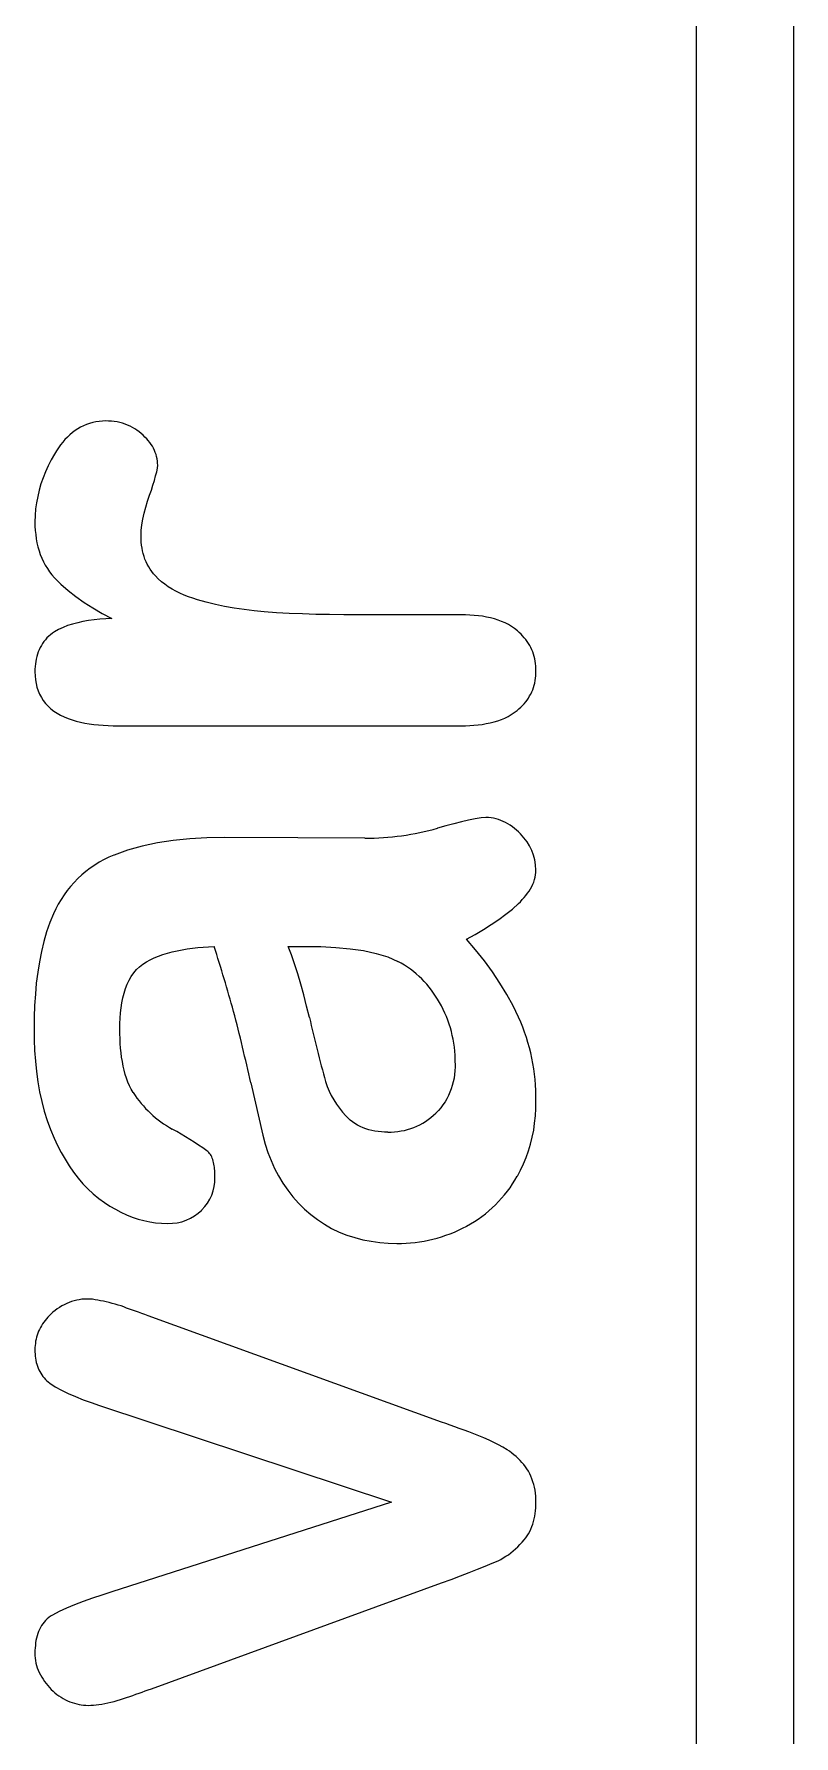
# Model space of a CAD drawing. Extents: x 0 to 226, y 0 to 690.
# Drawn here: x 211.79 to 218, y 530.37 to 544.28 of the extents above; entities that cross this region are included whole.
import ezdxf

# ---------------------------------------------------------------- set-up
doc = ezdxf.new("R2010")
doc.units = 0
doc.layers.add('-15N-THT. THIẾT BỊ ĐÓNG MỞ', color=40, linetype='CONTINUOUS')

# ---------------------------------------------------------------- blocks, each defined once
blk = doc.blocks.new('06 - N - SC VSD ATV630D30~D45N4')
at = {"layer": '-15N-THT. THIẾT BỊ ĐÓNG MỞ'}
for p, q in [((104.19, 303.905), (104.19, 160.841)), ((104.99, -248.35), (104.99, 302.47)), ((99.094, 196.373), (99.073, 196.355)), ((99.116, 196.389), (99.094, 196.373)), ((99.138, 196.404), (99.116, 196.389)), ((99.161, 196.418), (99.138, 196.404)), ((99.185, 196.429), (99.161, 196.418)), ((99.209, 196.44), (99.185, 196.429)), ((99.234, 196.448), (99.209, 196.44)), ((99.26, 196.455), (99.234, 196.448)), ((99.286, 196.461), (99.26, 196.455)), ((99.313, 196.465), (99.286, 196.461)), ((99.339, 196.467), (99.313, 196.465)), ((99.367, 196.468), (99.339, 196.467)), ((99.39, 196.467), (99.367, 196.468)), ((99.367, 196.468), (99.367, 196.468)), ((99.414, 196.466), (99.39, 196.467)), ((99.436, 196.463), (99.414, 196.466)), ((99.459, 196.46), (99.436, 196.463)), ((99.481, 196.455), (99.459, 196.46)), ((99.503, 196.45), (99.481, 196.455)), ((99.524, 196.443), (99.503, 196.45)), ((99.545, 196.435), (99.524, 196.443)), ((99.565, 196.426), (99.545, 196.435)), ((99.584, 196.416), (99.565, 196.426)), ((99.603, 196.405), (99.584, 196.416)), ((99.621, 196.393), (99.603, 196.405)), ((99.639, 196.38), (99.621, 196.393)), ((99.656, 196.366), (99.639, 196.38)), ((99.673, 196.351), (99.656, 196.366)), ((98.98, 196.248), (98.963, 196.224)), ((98.997, 196.272), (98.98, 196.248)), ((99.015, 196.294), (98.997, 196.272)), ((99.033, 196.316), (99.015, 196.294)), ((99.053, 196.336), (99.033, 196.316)), ((99.073, 196.355), (99.053, 196.336)), ((99.687, 196.337), (99.673, 196.351)), ((99.673, 196.351), (99.673, 196.351)), ((99.701, 196.323), (99.687, 196.337)), ((99.714, 196.308), (99.701, 196.323)), ((99.726, 196.293), (99.714, 196.308)), ((99.737, 196.277), (99.726, 196.293)), ((99.747, 196.261), (99.737, 196.277)), ((99.756, 196.245), (99.747, 196.261)), ((99.764, 196.228), (99.756, 196.245)), ((99.771, 196.211), (99.764, 196.228)), ((98.897, 196.102), (98.874, 196.053)), ((98.921, 196.15), (98.897, 196.102)), ((98.948, 196.198), (98.921, 196.15)), ((98.963, 196.224), (98.948, 196.198)), ((98.948, 196.198), (98.948, 196.198)), ((99.777, 196.194), (99.771, 196.211)), ((99.782, 196.177), (99.777, 196.194)), ((99.786, 196.159), (99.782, 196.177)), ((99.789, 196.141), (99.786, 196.159)), ((99.79, 196.124), (99.789, 196.141)), ((99.789, 196.083), (99.791, 196.106)), ((99.791, 196.106), (99.79, 196.124)), ((99.791, 196.106), (99.791, 196.106)), ((98.837, 195.954), (98.822, 195.903)), ((98.855, 196.004), (98.837, 195.954)), ((98.874, 196.053), (98.855, 196.004)), ((99.752, 195.944), (99.764, 195.983)), ((99.764, 195.983), (99.774, 196.019)), ((99.774, 196.019), (99.783, 196.053)), ((99.783, 196.053), (99.789, 196.083)), ((98.81, 195.852), (98.8, 195.8)), ((98.822, 195.903), (98.81, 195.852)), ((99.693, 195.764), (99.708, 195.814)), ((99.708, 195.814), (99.725, 195.863)), ((99.725, 195.863), (99.739, 195.904)), ((99.725, 195.863), (99.725, 195.863)), ((99.739, 195.904), (99.752, 195.944)), ((98.789, 195.697), (98.788, 195.644)), ((98.793, 195.749), (98.789, 195.697)), ((98.8, 195.8), (98.793, 195.749)), ((99.669, 195.667), (99.68, 195.716)), ((99.68, 195.716), (99.693, 195.764)), ((98.788, 195.644), (98.788, 195.644)), ((98.788, 195.644), (98.788, 195.609)), ((98.788, 195.609), (98.79, 195.574)), ((98.79, 195.574), (98.794, 195.54)), ((98.794, 195.54), (98.798, 195.506)), ((99.655, 195.528), (99.656, 195.573)), ((99.656, 195.573), (99.661, 195.62)), ((99.661, 195.62), (99.669, 195.667)), ((98.798, 195.506), (98.804, 195.472)), ((98.804, 195.472), (98.812, 195.44)), ((98.812, 195.44), (98.821, 195.408)), ((98.821, 195.408), (98.831, 195.377)), ((99.655, 195.503), (99.655, 195.528)), ((99.655, 195.528), (99.655, 195.528)), ((99.656, 195.479), (99.655, 195.503)), ((99.659, 195.454), (99.656, 195.479)), ((99.663, 195.43), (99.659, 195.454)), ((99.667, 195.407), (99.663, 195.43)), ((99.673, 195.384), (99.667, 195.407)), ((98.831, 195.377), (98.843, 195.347)), ((98.843, 195.347), (98.857, 195.318)), ((98.857, 195.318), (98.872, 195.289)), ((98.872, 195.289), (98.889, 195.262)), ((98.889, 195.262), (98.907, 195.236)), ((99.679, 195.361), (99.673, 195.384)), ((99.687, 195.339), (99.679, 195.361)), ((99.696, 195.317), (99.687, 195.339)), ((99.706, 195.297), (99.696, 195.317)), ((99.717, 195.276), (99.706, 195.297)), ((99.729, 195.257), (99.717, 195.276)), ((99.742, 195.238), (99.729, 195.257)), ((98.907, 195.236), (98.926, 195.211)), ((98.926, 195.211), (98.947, 195.187)), ((98.947, 195.187), (98.947, 195.187)), ((98.947, 195.187), (99, 195.134)), ((99, 195.134), (99.058, 195.083)), ((99.757, 195.22), (99.742, 195.238)), ((99.772, 195.202), (99.757, 195.22)), ((99.795, 195.178), (99.772, 195.202)), ((99.772, 195.202), (99.772, 195.202)), ((99.821, 195.155), (99.795, 195.178)), ((99.848, 195.134), (99.821, 195.155)), ((99.877, 195.114), (99.848, 195.134)), ((99.908, 195.095), (99.877, 195.114)), ((99.058, 195.083), (99.122, 195.033)), ((99.122, 195.033), (99.189, 194.986)), ((99.189, 194.986), (99.261, 194.94)), ((99.939, 195.077), (99.908, 195.095)), ((99.972, 195.061), (99.939, 195.077)), ((100.007, 195.046), (99.972, 195.061)), ((100.042, 195.032), (100.007, 195.046)), ((100.079, 195.019), (100.042, 195.032)), ((100.116, 195.007), (100.079, 195.019)), ((100.188, 194.987), (100.116, 195.007)), ((100.116, 195.007), (100.116, 195.007)), ((100.262, 194.969), (100.188, 194.987)), ((99.225, 194.837), (99.18, 194.83)), ((99.271, 194.844), (99.225, 194.837)), ((99.261, 194.94), (99.336, 194.896)), ((99.318, 194.849), (99.271, 194.844)), ((99.366, 194.852), (99.318, 194.849)), ((99.336, 194.896), (99.415, 194.854)), ((99.415, 194.854), (99.366, 194.852)), ((99.415, 194.854), (99.415, 194.854)), ((100.338, 194.953), (100.262, 194.969)), ((100.416, 194.939), (100.338, 194.953)), ((100.496, 194.927), (100.416, 194.939)), ((100.578, 194.917), (100.496, 194.927)), ((100.661, 194.909), (100.578, 194.917)), ((100.762, 194.901), (100.661, 194.909)), ((100.661, 194.909), (100.661, 194.909)), ((100.866, 194.895), (100.762, 194.901)), ((100.973, 194.891), (100.866, 194.895)), ((101.083, 194.888), (100.973, 194.891)), ((101.196, 194.886), (101.083, 194.888)), ((101.311, 194.884), (101.196, 194.886)), ((101.429, 194.884), (101.311, 194.884)), ((101.429, 194.884), (101.429, 194.884)), ((102.27, 194.884), (101.429, 194.884)), ((102.306, 194.884), (102.27, 194.884)), ((102.27, 194.884), (102.27, 194.884)), ((102.342, 194.882), (102.306, 194.884)), ((102.377, 194.88), (102.342, 194.882)), ((102.411, 194.876), (102.377, 194.88)), ((102.445, 194.872), (102.411, 194.876)), ((102.478, 194.866), (102.445, 194.872)), ((102.51, 194.859), (102.478, 194.866)), ((102.542, 194.851), (102.51, 194.859)), ((102.572, 194.841), (102.542, 194.851)), ((102.601, 194.83), (102.572, 194.841)), ((98.9, 194.709), (98.886, 194.695)), ((98.915, 194.721), (98.9, 194.709)), ((98.931, 194.733), (98.915, 194.721)), ((98.947, 194.744), (98.931, 194.733)), ((98.981, 194.763), (98.947, 194.744)), ((98.947, 194.744), (98.947, 194.744)), ((99.017, 194.78), (98.981, 194.763)), ((99.055, 194.796), (99.017, 194.78)), ((99.095, 194.809), (99.055, 194.796)), ((99.137, 194.82), (99.095, 194.809)), ((99.18, 194.83), (99.137, 194.82)), ((102.63, 194.818), (102.601, 194.83)), ((102.657, 194.804), (102.63, 194.818)), ((102.683, 194.789), (102.657, 194.804)), ((102.707, 194.772), (102.683, 194.789)), ((102.73, 194.754), (102.707, 194.772)), ((102.745, 194.74), (102.73, 194.754)), ((102.73, 194.754), (102.73, 194.754)), ((102.76, 194.726), (102.745, 194.74)), ((102.773, 194.712), (102.76, 194.726)), ((102.786, 194.697), (102.773, 194.712)), ((102.799, 194.682), (102.786, 194.697)), ((98.808, 194.562), (98.802, 194.543)), ((98.815, 194.581), (98.808, 194.562)), ((98.822, 194.599), (98.815, 194.581)), ((98.83, 194.617), (98.822, 194.599)), ((98.84, 194.634), (98.83, 194.617)), ((98.85, 194.65), (98.84, 194.634)), ((98.861, 194.666), (98.85, 194.65)), ((98.873, 194.681), (98.861, 194.666)), ((98.886, 194.695), (98.873, 194.681)), ((102.81, 194.666), (102.799, 194.682)), ((102.821, 194.65), (102.81, 194.666)), ((102.831, 194.633), (102.821, 194.65)), ((102.84, 194.616), (102.831, 194.633)), ((102.848, 194.598), (102.84, 194.616)), ((102.855, 194.581), (102.848, 194.598)), ((102.862, 194.562), (102.855, 194.581)), ((102.867, 194.544), (102.862, 194.562)), ((98.789, 194.462), (98.788, 194.441)), ((98.788, 194.441), (98.788, 194.419)), ((98.788, 194.419), (98.788, 194.419)), ((98.788, 194.419), (98.789, 194.386)), ((98.791, 194.483), (98.789, 194.462)), ((98.794, 194.503), (98.791, 194.483)), ((98.798, 194.523), (98.794, 194.503)), ((98.802, 194.543), (98.798, 194.523)), ((102.872, 194.525), (102.867, 194.544)), ((102.876, 194.505), (102.872, 194.525)), ((102.879, 194.486), (102.876, 194.505)), ((102.881, 194.466), (102.879, 194.486)), ((102.882, 194.446), (102.881, 194.466)), ((102.882, 194.426), (102.882, 194.446)), ((102.882, 194.406), (102.882, 194.426)), ((102.882, 194.426), (102.882, 194.426)), ((98.789, 194.386), (98.792, 194.354)), ((98.792, 194.354), (98.797, 194.323)), ((98.797, 194.323), (98.804, 194.292)), ((98.804, 194.292), (98.814, 194.263)), ((102.855, 194.272), (102.861, 194.29)), ((102.861, 194.29), (102.867, 194.309)), ((102.867, 194.309), (102.872, 194.327)), ((102.872, 194.327), (102.876, 194.347)), ((102.876, 194.347), (102.879, 194.366)), ((102.879, 194.366), (102.881, 194.386)), ((102.881, 194.386), (102.882, 194.406)), ((98.814, 194.263), (98.826, 194.235)), ((98.826, 194.235), (98.84, 194.209)), ((98.84, 194.209), (98.856, 194.184)), ((98.856, 194.184), (98.875, 194.16)), ((98.875, 194.16), (98.895, 194.138)), ((102.758, 194.129), (102.772, 194.143)), ((102.772, 194.143), (102.785, 194.158)), ((102.785, 194.158), (102.798, 194.173)), ((102.798, 194.173), (102.809, 194.188)), ((102.809, 194.188), (102.82, 194.204)), ((102.82, 194.204), (102.83, 194.221)), ((102.83, 194.221), (102.839, 194.237)), ((102.839, 194.237), (102.848, 194.255)), ((102.848, 194.255), (102.855, 194.272)), ((98.895, 194.138), (98.918, 194.117)), ((98.918, 194.117), (98.943, 194.098)), ((98.943, 194.098), (98.969, 194.081)), ((98.969, 194.081), (98.997, 194.065)), ((98.997, 194.065), (99.027, 194.051)), ((99.027, 194.051), (99.058, 194.038)), ((99.058, 194.038), (99.091, 194.026)), ((99.091, 194.026), (99.124, 194.016)), ((99.124, 194.016), (99.159, 194.008)), ((99.159, 194.008), (99.195, 194)), ((102.476, 193.995), (102.508, 194.001)), ((102.508, 194.001), (102.539, 194.009)), ((102.539, 194.009), (102.569, 194.018)), ((102.569, 194.018), (102.599, 194.029)), ((102.599, 194.029), (102.627, 194.041)), ((102.627, 194.041), (102.654, 194.054)), ((102.654, 194.054), (102.68, 194.069)), ((102.68, 194.069), (102.705, 194.085)), ((102.705, 194.085), (102.728, 194.103)), ((102.728, 194.103), (102.743, 194.116)), ((102.728, 194.103), (102.728, 194.103)), ((102.743, 194.116), (102.758, 194.129)), ((99.195, 194), (99.232, 193.994)), ((99.232, 193.994), (99.269, 193.989)), ((99.269, 193.989), (99.307, 193.985)), ((99.307, 193.985), (99.346, 193.982)), ((99.346, 193.982), (99.386, 193.979)), ((99.386, 193.979), (99.426, 193.978)), ((99.426, 193.978), (99.466, 193.978)), ((99.466, 193.978), (99.466, 193.978)), ((99.466, 193.978), (102.27, 193.978)), ((102.27, 193.978), (102.27, 193.978)), ((102.27, 193.978), (102.306, 193.978)), ((102.306, 193.978), (102.341, 193.979)), ((102.341, 193.979), (102.375, 193.982)), ((102.375, 193.982), (102.409, 193.985)), ((102.409, 193.985), (102.443, 193.989)), ((102.443, 193.989), (102.476, 193.995)), ((102.21, 193.176), (102.145, 193.159)), ((102.272, 193.192), (102.21, 193.176)), ((102.331, 193.205), (102.272, 193.192)), ((102.386, 193.217), (102.331, 193.205)), ((102.434, 193.224), (102.386, 193.217)), ((102.473, 193.227), (102.434, 193.224)), ((102.494, 193.227), (102.473, 193.227)), ((102.473, 193.227), (102.473, 193.227)), ((102.515, 193.225), (102.494, 193.227)), ((102.535, 193.222), (102.515, 193.225)), ((102.556, 193.217), (102.535, 193.222)), ((102.576, 193.211), (102.556, 193.217)), ((102.596, 193.204), (102.576, 193.211)), ((102.615, 193.196), (102.596, 193.204)), ((102.634, 193.187), (102.615, 193.196)), ((102.653, 193.177), (102.634, 193.187)), ((102.671, 193.165), (102.653, 193.177)), ((99.918, 193.041), (99.788, 193.021)), ((100.053, 193.054), (99.918, 193.041)), ((100.191, 193.062), (100.053, 193.054)), ((100.333, 193.065), (100.191, 193.062)), ((100.935, 193.061), (100.333, 193.065)), ((100.333, 193.065), (100.333, 193.065)), ((101.484, 193.058), (100.935, 193.061)), ((100.935, 193.061), (100.935, 193.061)), ((101.484, 193.058), (101.484, 193.058)), ((102.145, 193.159), (102.078, 193.141)), ((102.078, 193.141), (102.078, 193.141)), ((102.689, 193.153), (102.671, 193.165)), ((102.706, 193.139), (102.689, 193.153)), ((102.723, 193.125), (102.706, 193.139)), ((102.74, 193.11), (102.723, 193.125)), ((102.756, 193.094), (102.74, 193.11)), ((102.756, 193.094), (102.756, 193.094)), ((99.545, 192.962), (99.434, 192.921)), ((99.434, 192.921), (99.434, 192.921)), ((99.664, 192.995), (99.545, 192.962)), ((99.788, 193.021), (99.664, 192.995)), ((102.875, 192.74), (102.879, 192.76)), ((102.879, 192.76), (102.881, 192.779)), ((102.881, 192.779), (102.882, 192.799)), ((102.882, 192.799), (102.882, 192.799)), ((102.813, 192.609), (102.825, 192.627)), ((102.825, 192.627), (102.836, 192.645)), ((102.836, 192.645), (102.847, 192.663)), ((102.847, 192.663), (102.856, 192.682)), ((102.856, 192.682), (102.864, 192.701)), ((102.864, 192.701), (102.87, 192.721)), ((102.87, 192.721), (102.875, 192.74)), ((102.636, 192.437), (102.69, 192.48)), ((102.69, 192.48), (102.738, 192.524)), ((102.738, 192.524), (102.755, 192.54)), ((102.738, 192.524), (102.738, 192.524)), ((102.755, 192.54), (102.77, 192.557)), ((102.77, 192.557), (102.785, 192.574)), ((102.785, 192.574), (102.799, 192.591)), ((102.799, 192.591), (102.813, 192.609)), ((98.91, 192.369), (98.883, 192.294)), ((98.94, 192.44), (98.91, 192.369)), ((98.94, 192.44), (98.94, 192.44)), ((102.452, 192.313), (102.516, 192.353)), ((102.516, 192.353), (102.578, 192.394)), ((102.578, 192.394), (102.636, 192.437)), ((98.86, 192.216), (98.84, 192.134)), ((98.883, 192.294), (98.86, 192.216)), ((102.314, 192.235), (102.384, 192.273)), ((102.314, 192.235), (102.314, 192.235)), ((102.389, 192.146), (102.314, 192.235)), ((102.384, 192.273), (102.452, 192.313)), ((98.84, 192.134), (98.824, 192.05)), ((99.699, 192.048), (99.73, 192.065)), ((99.73, 192.065), (99.763, 192.081)), ((99.763, 192.081), (99.797, 192.095)), ((99.797, 192.095), (99.833, 192.108)), ((99.833, 192.108), (99.871, 192.119)), ((99.871, 192.119), (99.909, 192.13)), ((99.909, 192.13), (99.949, 192.139)), ((99.949, 192.139), (99.99, 192.147)), ((99.99, 192.147), (100.032, 192.154)), ((100.032, 192.154), (100.074, 192.16)), ((100.074, 192.16), (100.118, 192.165)), ((100.118, 192.165), (100.162, 192.169)), ((100.162, 192.169), (100.207, 192.172)), ((100.207, 192.172), (100.252, 192.175)), ((100.252, 192.175), (100.252, 192.175)), ((100.857, 192.175), (101.001, 192.175)), ((100.884, 192.106), (100.857, 192.175)), ((100.857, 192.175), (100.857, 192.175)), ((100.91, 192.031), (100.884, 192.106)), ((101.001, 192.175), (101.125, 192.173)), ((101.001, 192.175), (101.001, 192.175)), ((101.125, 192.173), (101.246, 192.167)), ((101.246, 192.167), (101.363, 192.156)), ((101.363, 192.156), (101.473, 192.14)), ((101.473, 192.14), (101.576, 192.118)), ((101.576, 192.118), (101.671, 192.089)), ((101.671, 192.089), (101.754, 192.052)), ((102.46, 192.057), (102.389, 192.146)), ((102.526, 191.967), (102.46, 192.057)), ((98.81, 191.963), (98.799, 191.875)), ((98.824, 192.05), (98.81, 191.963)), ((99.557, 191.899), (99.575, 191.93)), ((99.575, 191.93), (99.595, 191.959)), ((99.595, 191.959), (99.618, 191.985)), ((99.618, 191.985), (99.642, 192.008)), ((99.642, 192.008), (99.669, 192.029)), ((99.669, 192.029), (99.699, 192.048)), ((99.669, 192.029), (99.669, 192.029)), ((100.936, 191.95), (100.91, 192.031)), ((100.961, 191.866), (100.936, 191.95)), ((101.754, 192.052), (101.754, 192.052)), ((102.587, 191.875), (102.526, 191.967)), ((98.791, 191.784), (98.785, 191.691)), ((98.799, 191.875), (98.791, 191.784)), ((99.506, 191.755), (99.516, 191.793)), ((99.516, 191.793), (99.528, 191.83)), ((99.528, 191.83), (99.541, 191.865)), ((99.541, 191.865), (99.557, 191.899)), ((100.985, 191.778), (100.961, 191.866)), ((101.008, 191.687), (100.985, 191.778)), ((102.644, 191.783), (102.587, 191.875)), ((102.695, 191.69), (102.644, 191.783)), ((98.785, 191.691), (98.781, 191.597)), ((99.487, 191.632), (99.492, 191.674)), ((99.492, 191.674), (99.498, 191.715)), ((99.498, 191.715), (99.506, 191.755)), ((100.411, 191.644), (100.411, 191.644)), ((101.03, 191.594), (101.008, 191.687)), ((102.093, 191.717), (102.093, 191.717)), ((102.74, 191.597), (102.695, 191.69)), ((98.781, 191.597), (98.78, 191.501)), ((98.78, 191.501), (98.78, 191.501)), ((98.78, 191.501), (98.781, 191.412)), ((99.481, 191.501), (99.482, 191.545)), ((99.482, 191.461), (99.481, 191.501)), ((99.481, 191.501), (99.481, 191.501)), ((99.482, 191.545), (99.484, 191.589)), ((99.484, 191.589), (99.487, 191.632)), ((101.03, 191.594), (101.03, 191.594)), ((102.74, 191.597), (102.74, 191.597)), ((98.781, 191.412), (98.785, 191.324)), ((99.483, 191.421), (99.482, 191.461)), ((99.485, 191.382), (99.483, 191.421)), ((99.488, 191.344), (99.485, 191.382)), ((98.785, 191.324), (98.791, 191.237)), ((98.791, 191.237), (98.8, 191.152)), ((99.491, 191.306), (99.488, 191.344)), ((99.496, 191.269), (99.491, 191.306)), ((99.502, 191.233), (99.496, 191.269)), ((99.508, 191.197), (99.502, 191.233)), ((102.222, 191.222), (102.221, 191.191)), ((102.222, 191.222), (102.222, 191.222)), ((98.8, 191.152), (98.811, 191.069)), ((99.516, 191.163), (99.508, 191.197)), ((99.525, 191.129), (99.516, 191.163)), ((99.536, 191.097), (99.525, 191.129)), ((99.547, 191.066), (99.536, 191.097)), ((102.212, 191.098), (102.206, 191.068)), ((102.216, 191.128), (102.212, 191.098)), ((102.219, 191.159), (102.216, 191.128)), ((102.221, 191.191), (102.219, 191.159)), ((98.811, 191.069), (98.826, 190.987)), ((98.826, 190.987), (98.843, 190.907)), ((99.56, 191.036), (99.547, 191.066)), ((99.574, 191.007), (99.56, 191.036)), ((99.59, 190.981), (99.574, 191.007)), ((99.59, 190.981), (99.59, 190.981)), ((100.551, 191.059), (100.551, 191.059)), ((100.551, 191.059), (100.65, 190.631)), ((101.163, 191.069), (101.163, 191.069)), ((102.167, 190.956), (102.154, 190.93)), ((102.179, 190.983), (102.167, 190.956)), ((102.189, 191.011), (102.179, 190.983)), ((102.198, 191.039), (102.189, 191.011)), ((102.206, 191.068), (102.198, 191.039)), ((98.843, 190.907), (98.864, 190.829)), ((98.864, 190.829), (98.887, 190.753)), ((102.085, 190.834), (102.064, 190.813)), ((102.064, 190.813), (102.064, 190.813)), ((102.104, 190.857), (102.085, 190.834)), ((102.122, 190.88), (102.104, 190.857)), ((102.139, 190.905), (102.122, 190.88)), ((102.154, 190.93), (102.139, 190.905)), ((102.877, 190.79), (102.881, 190.85)), ((102.881, 190.85), (102.882, 190.91)), ((102.882, 190.91), (102.882, 190.91)), ((98.887, 190.753), (98.914, 190.68)), ((98.914, 190.68), (98.944, 190.609)), ((99.91, 190.682), (99.91, 190.682)), ((101.346, 190.772), (101.328, 190.79)), ((101.328, 190.79), (101.328, 190.79)), ((101.364, 190.756), (101.346, 190.772)), ((101.383, 190.741), (101.364, 190.756)), ((101.403, 190.727), (101.383, 190.741)), ((101.424, 190.714), (101.403, 190.727)), ((101.446, 190.703), (101.424, 190.714)), ((101.469, 190.693), (101.446, 190.703)), ((101.492, 190.684), (101.469, 190.693)), ((101.517, 190.677), (101.492, 190.684)), ((101.541, 190.671), (101.517, 190.677)), ((101.566, 190.666), (101.541, 190.671)), ((101.592, 190.662), (101.566, 190.666)), ((102.852, 190.616), (102.863, 190.673)), ((102.863, 190.673), (102.871, 190.731)), ((102.871, 190.731), (102.877, 190.79)), ((98.944, 190.609), (98.944, 190.609)), ((98.944, 190.609), (98.972, 190.549)), ((98.972, 190.549), (99.002, 190.491)), ((100.65, 190.631), (100.65, 190.631)), ((100.65, 190.631), (100.669, 190.56)), ((100.669, 190.56), (100.691, 190.492)), ((101.619, 190.66), (101.592, 190.662)), ((101.645, 190.658), (101.619, 190.66)), ((101.672, 190.658), (101.645, 190.658)), ((101.672, 190.658), (101.672, 190.658)), ((102.822, 190.504), (102.838, 190.559)), ((102.838, 190.559), (102.852, 190.616)), ((99.002, 190.491), (99.034, 190.436)), ((99.034, 190.436), (99.068, 190.382)), ((100.201, 190.499), (100.193, 190.505)), ((100.193, 190.505), (100.193, 190.505)), ((100.208, 190.491), (100.201, 190.499)), ((100.215, 190.483), (100.208, 190.491)), ((100.221, 190.474), (100.215, 190.483)), ((100.227, 190.465), (100.221, 190.474)), ((100.232, 190.455), (100.227, 190.465)), ((100.236, 190.444), (100.232, 190.455)), ((100.241, 190.433), (100.236, 190.444)), ((100.244, 190.421), (100.241, 190.433)), ((100.247, 190.409), (100.244, 190.421)), ((100.25, 190.396), (100.247, 190.409)), ((100.252, 190.383), (100.25, 190.396)), ((100.691, 190.492), (100.717, 190.425)), ((100.717, 190.425), (100.746, 190.361)), ((102.756, 190.346), (102.781, 190.398)), ((102.781, 190.398), (102.803, 190.45)), ((102.803, 190.45), (102.822, 190.504)), ((99.068, 190.382), (99.103, 190.331)), ((99.103, 190.331), (99.14, 190.282)), ((99.14, 190.282), (99.18, 190.236)), ((100.254, 190.37), (100.252, 190.383)), ((100.256, 190.357), (100.254, 190.37)), ((100.257, 190.343), (100.256, 190.357)), ((100.258, 190.329), (100.257, 190.343)), ((100.259, 190.315), (100.258, 190.329)), ((100.259, 190.3), (100.259, 190.315)), ((100.259, 190.286), (100.259, 190.3)), ((100.259, 190.286), (100.259, 190.286)), ((100.746, 190.361), (100.778, 190.299)), ((100.778, 190.299), (100.814, 190.239)), ((102.73, 190.297), (102.756, 190.346)), ((102.73, 190.297), (102.73, 190.297)), ((99.18, 190.236), (99.221, 190.193)), ((99.221, 190.193), (99.264, 190.152)), ((99.264, 190.152), (99.309, 190.115)), ((99.309, 190.115), (99.356, 190.081)), ((100.814, 190.239), (100.853, 190.182)), ((100.853, 190.182), (100.895, 190.128)), ((100.895, 190.128), (100.941, 190.077)), ((99.356, 190.081), (99.356, 190.081)), ((99.356, 190.081), (99.4, 190.053)), ((99.4, 190.053), (99.445, 190.027)), ((99.445, 190.027), (99.49, 190.003)), ((99.49, 190.003), (99.536, 189.982)), ((99.536, 189.982), (99.583, 189.963)), ((100.153, 190.02), (100.153, 190.02)), ((100.941, 190.077), (100.99, 190.029)), ((100.99, 190.029), (101.041, 189.984)), ((101.041, 189.984), (101.041, 189.984)), ((101.041, 189.984), (101.096, 189.942)), ((99.583, 189.963), (99.63, 189.947)), ((99.63, 189.947), (99.678, 189.934)), ((99.678, 189.934), (99.726, 189.924)), ((99.726, 189.924), (99.774, 189.917)), ((99.774, 189.917), (99.823, 189.912)), ((99.823, 189.912), (99.872, 189.911)), ((99.872, 189.911), (99.872, 189.911)), ((101.096, 189.942), (101.153, 189.905)), ((101.153, 189.905), (101.212, 189.871)), ((101.212, 189.871), (101.273, 189.841)), ((101.273, 189.841), (101.336, 189.816)), ((102.315, 189.889), (102.315, 189.889)), ((101.336, 189.816), (101.401, 189.795)), ((101.401, 189.795), (101.468, 189.778)), ((101.468, 189.778), (101.535, 189.765)), ((101.535, 189.765), (101.605, 189.755)), ((101.605, 189.755), (101.675, 189.75)), ((101.675, 189.75), (101.746, 189.748)), ((101.746, 189.748), (101.746, 189.748)), ((99.087, 189.273), (99.067, 189.265)), ((99.108, 189.279), (99.087, 189.273)), ((99.129, 189.284), (99.108, 189.279)), ((99.15, 189.288), (99.129, 189.284)), ((99.172, 189.291), (99.15, 189.288)), ((99.194, 189.293), (99.172, 189.291)), ((99.216, 189.293), (99.194, 189.293)), ((99.236, 189.293), (99.216, 189.293)), ((99.216, 189.293), (99.216, 189.293)), ((99.258, 189.291), (99.236, 189.293)), ((99.279, 189.288), (99.258, 189.291)), ((99.302, 189.284), (99.279, 189.288)), ((99.324, 189.28), (99.302, 189.284)), ((99.347, 189.275), (99.324, 189.28)), ((99.37, 189.27), (99.347, 189.275)), ((98.893, 189.145), (98.881, 189.132)), ((98.905, 189.157), (98.893, 189.145)), ((98.918, 189.17), (98.905, 189.157)), ((98.935, 189.185), (98.918, 189.17)), ((98.918, 189.17), (98.918, 189.17)), ((98.952, 189.199), (98.935, 189.185)), ((98.97, 189.212), (98.952, 189.199)), ((98.989, 189.225), (98.97, 189.212)), ((99.008, 189.237), (98.989, 189.225)), ((99.027, 189.247), (99.008, 189.237)), ((99.047, 189.257), (99.027, 189.247)), ((99.067, 189.265), (99.047, 189.257)), ((99.395, 189.264), (99.37, 189.27)), ((99.37, 189.27), (99.37, 189.27)), ((99.419, 189.258), (99.395, 189.264)), ((99.443, 189.251), (99.419, 189.258)), ((99.467, 189.244), (99.443, 189.251)), ((99.491, 189.237), (99.467, 189.244)), ((99.514, 189.229), (99.491, 189.237)), ((99.536, 189.22), (99.514, 189.229)), ((99.56, 189.211), (99.536, 189.22)), ((99.536, 189.22), (99.536, 189.22)), ((99.585, 189.202), (99.56, 189.211)), ((99.609, 189.193), (99.585, 189.202)), ((99.635, 189.185), (99.609, 189.193)), ((99.661, 189.176), (99.635, 189.185)), ((99.687, 189.166), (99.661, 189.176)), ((99.714, 189.157), (99.687, 189.166)), ((102.111, 188.287), (99.714, 189.157)), ((99.714, 189.157), (99.714, 189.157)), ((98.806, 188.998), (98.801, 188.981)), ((98.811, 189.014), (98.806, 188.998)), ((98.817, 189.03), (98.811, 189.014)), ((98.824, 189.045), (98.817, 189.03)), ((98.832, 189.06), (98.824, 189.045)), ((98.841, 189.075), (98.832, 189.06)), ((98.85, 189.09), (98.841, 189.075)), ((98.859, 189.104), (98.85, 189.09)), ((98.87, 189.118), (98.859, 189.104)), ((98.881, 189.132), (98.87, 189.118)), ((98.789, 188.913), (98.788, 188.896)), ((98.788, 188.896), (98.788, 188.878)), ((98.788, 188.878), (98.788, 188.878)), ((98.788, 188.878), (98.788, 188.861)), ((98.788, 188.861), (98.789, 188.843)), ((98.791, 188.93), (98.789, 188.913)), ((98.793, 188.948), (98.791, 188.93)), ((98.797, 188.965), (98.793, 188.948)), ((98.801, 188.981), (98.797, 188.965)), ((98.789, 188.843), (98.79, 188.826)), ((98.79, 188.826), (98.792, 188.809)), ((98.792, 188.809), (98.795, 188.793)), ((98.795, 188.793), (98.799, 188.776)), ((98.799, 188.776), (98.803, 188.76)), ((98.803, 188.76), (98.808, 188.745)), ((98.808, 188.745), (98.813, 188.729)), ((98.813, 188.729), (98.82, 188.715)), ((98.82, 188.715), (98.827, 188.701)), ((98.827, 188.701), (98.835, 188.687)), ((98.835, 188.687), (98.843, 188.674)), ((98.843, 188.674), (98.853, 188.661)), ((98.853, 188.661), (98.863, 188.649)), ((98.863, 188.649), (98.873, 188.637)), ((98.873, 188.637), (98.885, 188.626)), ((98.885, 188.626), (98.897, 188.616)), ((98.897, 188.616), (98.909, 188.606)), ((98.909, 188.606), (98.909, 188.606)), ((98.909, 188.606), (98.954, 188.577)), ((98.954, 188.577), (99.004, 188.548)), ((99.004, 188.548), (99.059, 188.521)), ((99.059, 188.521), (99.119, 188.496)), ((99.119, 188.496), (99.181, 188.471)), ((99.181, 188.471), (99.247, 188.447)), ((99.247, 188.447), (99.315, 188.423)), ((99.315, 188.423), (99.315, 188.423)), ((99.315, 188.423), (101.702, 187.633)), ((102.145, 188.275), (102.111, 188.287)), ((102.111, 188.287), (102.111, 188.287)), ((102.181, 188.262), (102.145, 188.275)), ((102.218, 188.249), (102.181, 188.262)), ((102.255, 188.235), (102.218, 188.249)), ((102.294, 188.221), (102.255, 188.235)), ((102.333, 188.207), (102.294, 188.221)), ((102.373, 188.192), (102.333, 188.207)), ((102.416, 188.175), (102.373, 188.192)), ((102.373, 188.192), (102.373, 188.192)), ((102.457, 188.158), (102.416, 188.175)), ((102.498, 188.14), (102.457, 188.158)), ((102.537, 188.122), (102.498, 188.14)), ((102.575, 188.102), (102.537, 188.122)), ((102.611, 188.082), (102.575, 188.102)), ((102.646, 188.062), (102.611, 188.082)), ((102.665, 188.049), (102.646, 188.062)), ((102.646, 188.062), (102.646, 188.062)), ((102.684, 188.035), (102.665, 188.049)), ((102.702, 188.021), (102.684, 188.035)), ((102.72, 188.007), (102.702, 188.021)), ((102.736, 187.991), (102.72, 188.007)), ((102.752, 187.975), (102.736, 187.991)), ((102.767, 187.958), (102.752, 187.975)), ((102.782, 187.941), (102.767, 187.958)), ((102.795, 187.923), (102.782, 187.941)), ((102.808, 187.905), (102.795, 187.923)), ((102.82, 187.886), (102.808, 187.905)), ((102.831, 187.866), (102.82, 187.886)), ((102.82, 187.886), (102.82, 187.886)), ((102.84, 187.845), (102.831, 187.866)), ((102.849, 187.823), (102.84, 187.845)), ((102.857, 187.801), (102.849, 187.823)), ((102.864, 187.779), (102.857, 187.801)), ((102.87, 187.756), (102.864, 187.779)), ((102.874, 187.732), (102.87, 187.756)), ((101.702, 187.633), (99.415, 186.9)), ((101.702, 187.633), (101.702, 187.633)), ((102.878, 187.708), (102.874, 187.732)), ((102.88, 187.683), (102.878, 187.708)), ((102.882, 187.659), (102.88, 187.683)), ((102.881, 187.586), (102.882, 187.61)), ((102.882, 187.633), (102.882, 187.659)), ((102.882, 187.61), (102.882, 187.633)), ((102.882, 187.633), (102.882, 187.633)), ((102.856, 187.454), (102.862, 187.475)), ((102.862, 187.475), (102.868, 187.496)), ((102.868, 187.496), (102.872, 187.518)), ((102.872, 187.518), (102.876, 187.541)), ((102.876, 187.541), (102.879, 187.563)), ((102.879, 187.563), (102.881, 187.586)), ((102.768, 187.306), (102.785, 187.325)), ((102.785, 187.325), (102.798, 187.342)), ((102.785, 187.325), (102.785, 187.325)), ((102.798, 187.342), (102.81, 187.359)), ((102.81, 187.359), (102.821, 187.376)), ((102.821, 187.376), (102.831, 187.395)), ((102.831, 187.395), (102.841, 187.414)), ((102.841, 187.414), (102.849, 187.434)), ((102.849, 187.434), (102.856, 187.454)), ((102.615, 187.178), (102.636, 187.191)), ((102.636, 187.191), (102.656, 187.204)), ((102.656, 187.204), (102.676, 187.219)), ((102.676, 187.219), (102.695, 187.235)), ((102.695, 187.235), (102.714, 187.251)), ((102.714, 187.251), (102.733, 187.269)), ((102.733, 187.269), (102.75, 187.287)), ((102.75, 187.287), (102.768, 187.306)), ((102.264, 187.031), (102.336, 187.058)), ((102.336, 187.058), (102.404, 187.085)), ((102.404, 187.085), (102.468, 187.11)), ((102.468, 187.11), (102.525, 187.134)), ((102.525, 187.134), (102.572, 187.155)), ((102.572, 187.155), (102.594, 187.166)), ((102.572, 187.155), (102.572, 187.155)), ((102.594, 187.166), (102.615, 187.178)), ((99.739, 186.109), (102.111, 186.973)), ((102.111, 186.973), (102.189, 187.002)), ((102.111, 186.973), (102.111, 186.973)), ((102.189, 187.002), (102.264, 187.031)), ((99.112, 186.795), (99.045, 186.767)), ((99.183, 186.822), (99.112, 186.795)), ((99.257, 186.848), (99.183, 186.822)), ((99.335, 186.874), (99.257, 186.848)), ((99.415, 186.9), (99.335, 186.874)), ((99.415, 186.9), (99.415, 186.9)), ((98.852, 186.639), (98.842, 186.625)), ((98.863, 186.653), (98.852, 186.639)), ((98.875, 186.666), (98.863, 186.653)), ((98.888, 186.679), (98.875, 186.666)), ((98.902, 186.69), (98.888, 186.679)), ((98.916, 186.701), (98.902, 186.69)), ((98.932, 186.71), (98.916, 186.701)), ((98.985, 186.739), (98.932, 186.71)), ((98.932, 186.71), (98.932, 186.71)), ((99.045, 186.767), (98.985, 186.739)), ((98.796, 186.503), (98.793, 186.483)), ((98.8, 186.522), (98.796, 186.503)), ((98.805, 186.54), (98.8, 186.522)), ((98.811, 186.559), (98.805, 186.54)), ((98.817, 186.576), (98.811, 186.559)), ((98.825, 186.593), (98.817, 186.576)), ((98.833, 186.609), (98.825, 186.593)), ((98.842, 186.625), (98.833, 186.609)), ((98.789, 186.443), (98.788, 186.422)), ((98.788, 186.422), (98.788, 186.402)), ((98.788, 186.402), (98.788, 186.402)), ((98.788, 186.402), (98.788, 186.38)), ((98.788, 186.38), (98.79, 186.36)), ((98.791, 186.463), (98.789, 186.443)), ((98.79, 186.36), (98.793, 186.339)), ((98.793, 186.483), (98.791, 186.463)), ((98.793, 186.339), (98.796, 186.319)), ((98.796, 186.319), (98.801, 186.299)), ((98.801, 186.299), (98.807, 186.279)), ((98.807, 186.279), (98.815, 186.26)), ((98.815, 186.26), (98.823, 186.241)), ((98.823, 186.241), (98.832, 186.222)), ((98.832, 186.222), (98.843, 186.204)), ((98.843, 186.204), (98.854, 186.186)), ((98.854, 186.186), (98.854, 186.186)), ((98.854, 186.186), (98.866, 186.168)), ((98.866, 186.168), (98.879, 186.151)), ((98.879, 186.151), (98.892, 186.135)), ((98.892, 186.135), (98.906, 186.119)), ((98.906, 186.119), (98.921, 186.104)), ((98.921, 186.104), (98.936, 186.09)), ((98.936, 186.09), (98.951, 186.076)), ((98.951, 186.076), (98.967, 186.063)), ((99.638, 186.073), (99.664, 186.082)), ((99.664, 186.082), (99.689, 186.091)), ((99.689, 186.091), (99.714, 186.1)), ((99.714, 186.1), (99.739, 186.109)), ((99.739, 186.109), (99.739, 186.109)), ((98.967, 186.063), (98.984, 186.051)), ((98.984, 186.051), (99.001, 186.039)), ((99.001, 186.039), (99.019, 186.029)), ((99.019, 186.029), (99.019, 186.029)), ((99.019, 186.029), (99.037, 186.019)), ((99.037, 186.019), (99.055, 186.01)), ((99.055, 186.01), (99.073, 186.002)), ((99.073, 186.002), (99.092, 185.996)), ((99.092, 185.996), (99.11, 185.99)), ((99.11, 185.99), (99.129, 185.985)), ((99.129, 185.985), (99.148, 185.981)), ((99.148, 185.981), (99.166, 185.977)), ((99.166, 185.977), (99.185, 185.975)), ((99.185, 185.975), (99.204, 185.974)), ((99.204, 185.974), (99.223, 185.973)), ((99.223, 185.973), (99.244, 185.974)), ((99.223, 185.973), (99.223, 185.973)), ((99.244, 185.974), (99.266, 185.975)), ((99.266, 185.975), (99.288, 185.977)), ((99.288, 185.977), (99.311, 185.98)), ((99.311, 185.98), (99.335, 185.984)), ((99.335, 185.984), (99.358, 185.988)), ((99.358, 185.988), (99.382, 185.993)), ((99.382, 185.993), (99.408, 185.999)), ((99.382, 185.993), (99.382, 185.993)), ((99.408, 185.999), (99.434, 186.006)), ((99.434, 186.006), (99.46, 186.013)), ((99.46, 186.013), (99.486, 186.021)), ((99.486, 186.021), (99.511, 186.029)), ((99.511, 186.029), (99.537, 186.038)), ((99.537, 186.038), (99.562, 186.046)), ((99.562, 186.046), (99.588, 186.055)), ((99.562, 186.046), (99.562, 186.046)), ((99.588, 186.055), (99.613, 186.064)), ((99.613, 186.064), (99.638, 186.073))]:
    blk.add_line(p, q, dxfattribs=at)
for centre, radius, start, end in [((101.474, 195.299), 2.241, 270.2656, 285.6458), ((102.462, 192.793), 0.42, 0.8131, 45.6471), ((99.775, 192.076), 0.912, 112.0179, 156.4577), ((89.591, 188.702), 11.212, 15.2098, 18.043), ((101.357, 191.312), 0.84, 28.8029, 61.7984), ((85.925, 187.869), 14.97, 12.3052, 14.6052), ((101.258, 191.235), 0.964, 359.2495, 30.0062), ((111.235, 193.889), 10.459, 192.6737, 195.6382), ((101.245, 190.93), 1.637, 359.2997, 24.029), ((100.347, 191.471), 0.902, 212.9279, 241.0203), ((101.848, 191.287), 0.719, 197.5896, 223.7011), ((101.686, 191.196), 0.538, 268.5653, 314.6602), ((98.053, 187.387), 3.782, 55.5311, 60.5942), ((99.899, 190.277), 0.36, 314.6546, 1.4684), ((101.817, 190.809), 1.046, 298.4259, 330.6781), ((99.884, 190.293), 0.382, 268.1733, 314.5169), ((101.757, 190.926), 1.178, 269.4687, 298.3111)]:
    blk.add_arc(centre, radius, start, end, dxfattribs=at)

msp = doc.modelspace()

# ---------------------------------------------------------------- block references
msp.add_blockref('06 - N - SC VSD ATV630D30~D45N4', (113.005, 344.65))

doc.saveas('drawing.dxf')
